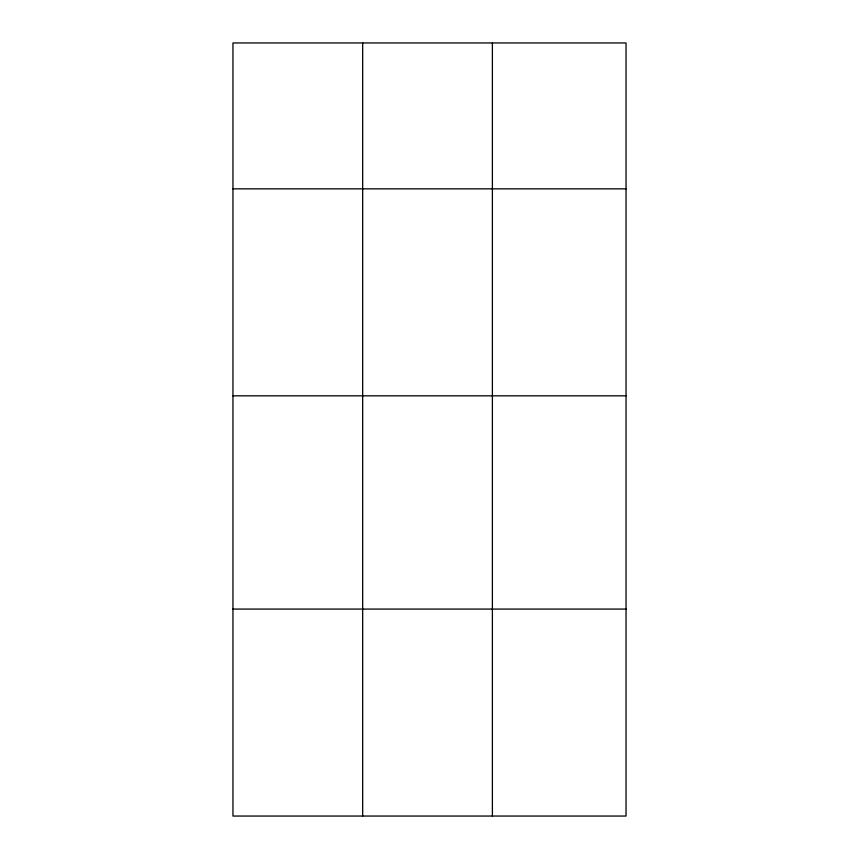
<?xml version="1.0" encoding="UTF-8"?>
<svg xmlns="http://www.w3.org/2000/svg" width="859" height="859" viewBox="0 0 859 859"><rect width="100%" height="100%" fill="white"/><g stroke="black" fill="none" stroke-linecap="round" stroke-linejoin="round"><path stroke-width="1.29" d="M626.039 395.827L626.039 42.95L232.961 42.95L232.961 816.05L626.039 816.05L626.039 395.827L232.961 395.827M232.961 188.851L626.039 188.851M232.961 609.074L626.039 609.074M492.39 42.95L492.39 816.05M362.681 42.95L362.681 816.05"/></g></svg>
